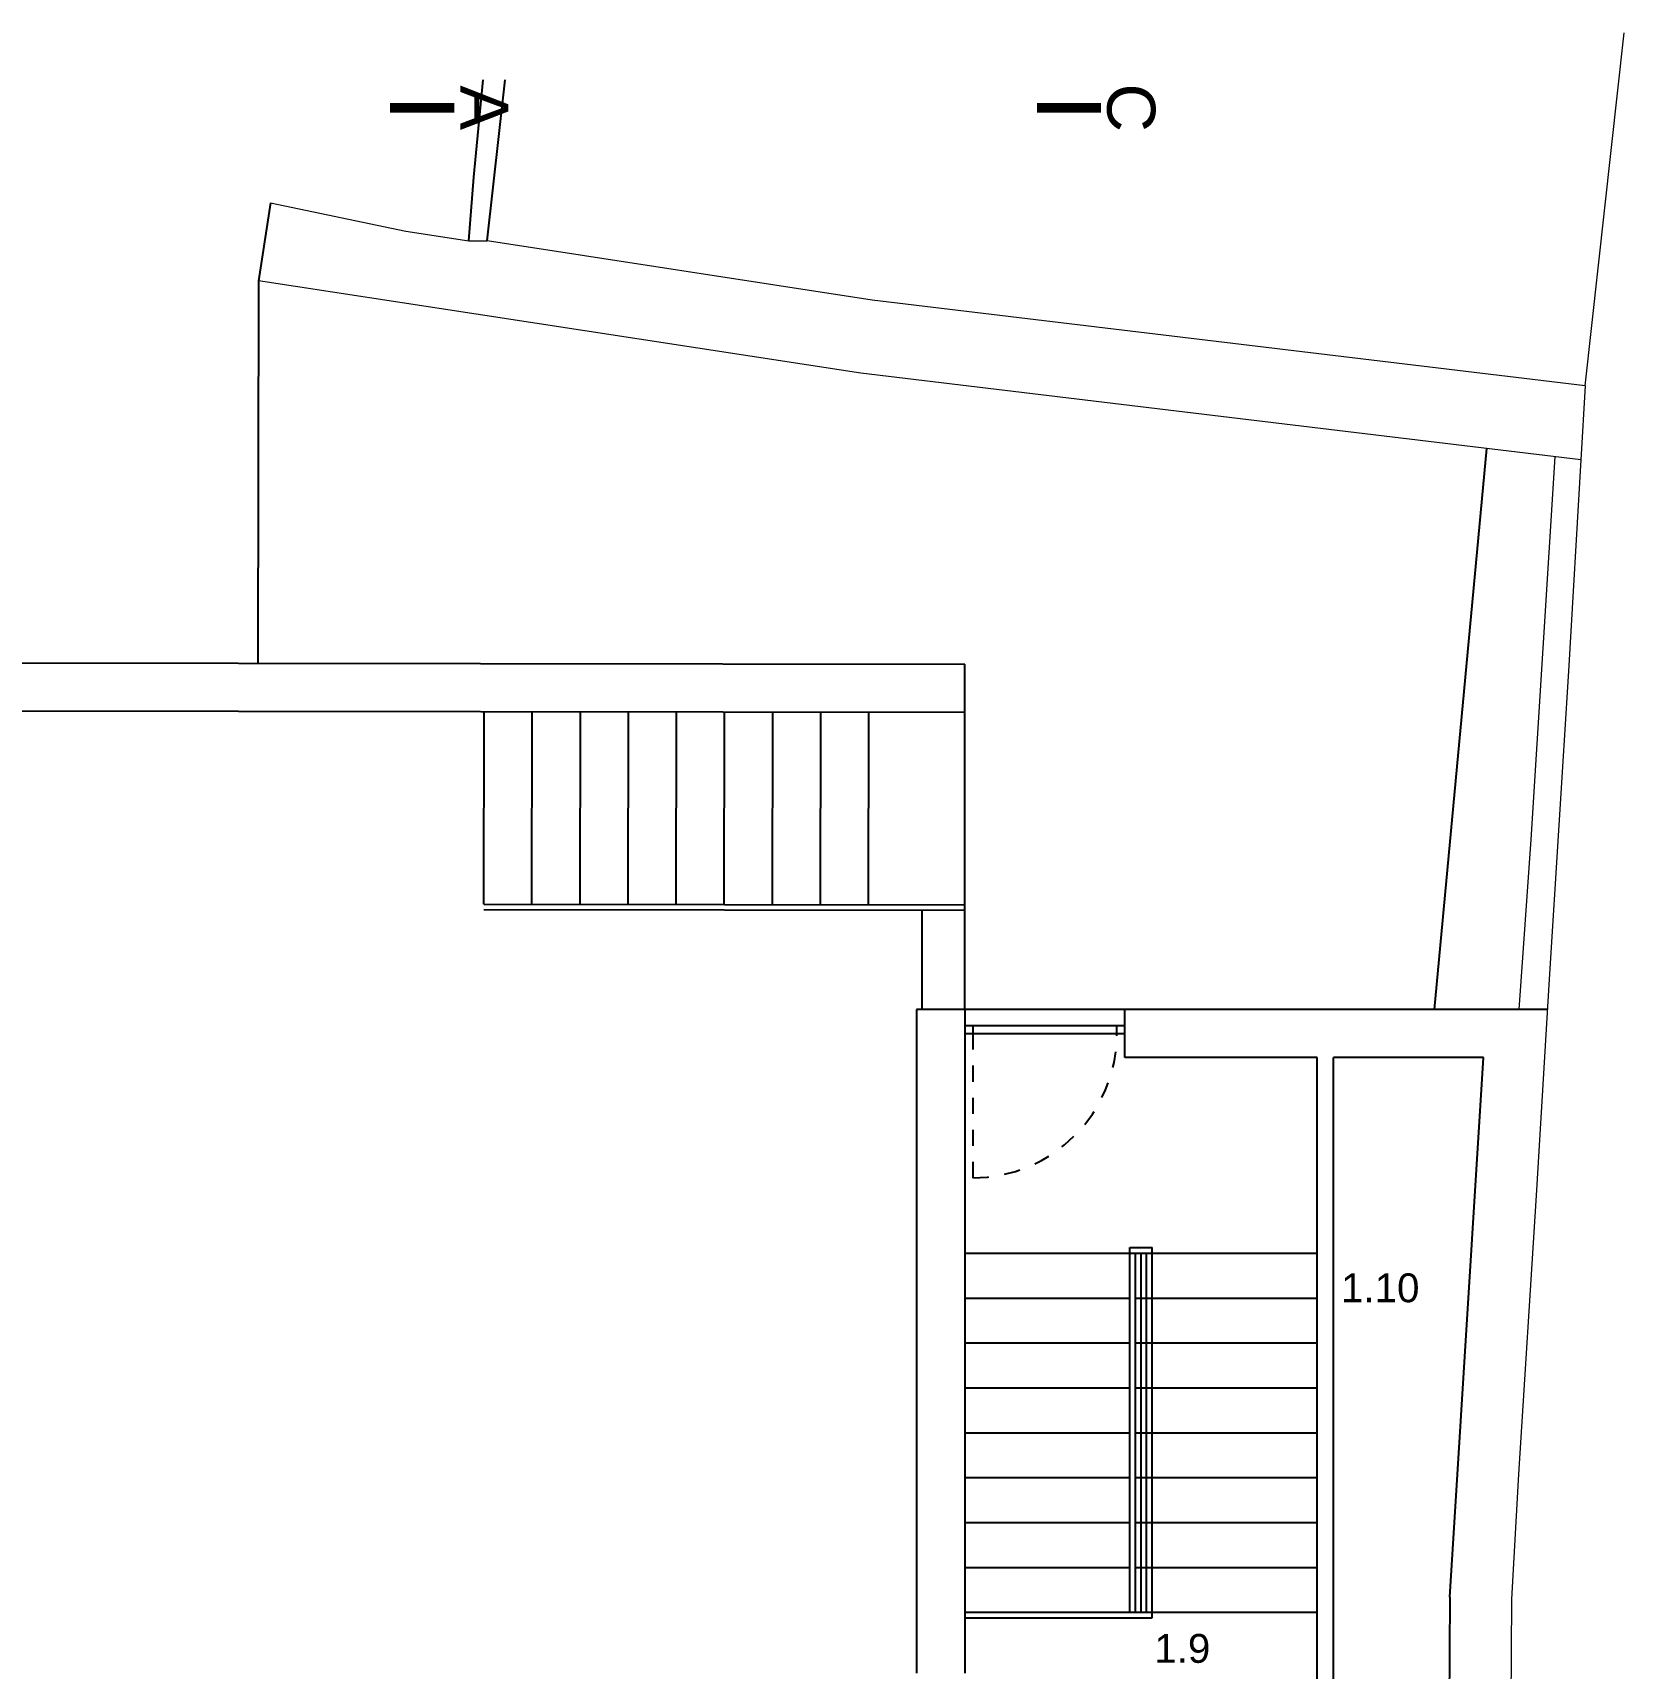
# Model space of a CAD drawing. Header units: millimetres. Extents: x 1778 to 2471, y 1406 to 1876.
# Drawn here: x 1789.61 to 1799.54, y 1631.36 to 1641.56 of the extents above; entities that cross this region are included whole.
import ezdxf
from ezdxf.enums import TextEntityAlignment as Align

# ---------------------------------------------------------------- set-up
doc = ezdxf.new("R2010")
doc.units = ezdxf.units.MM
doc.linetypes.add('HIDDEN', pattern=[9.525, 6.35, -3.175])
for name, color, linetype in [('ARQ_CONSTRUIR_CORTE', 10, 'Continuous'), ('ARQ_CONSTRUIR_VISTA', 30, 'Continuous'), ('ARQ_CONTRUIR_VAOS', 40, 'Continuous'), ('ARQ_EXISNTENTE_VISTA', 9, 'Continuous'), ('ARQ_LINHA_CORTE', 4, 'Continuous')]:
    doc.layers.add(name, color=color, linetype=linetype)
doc.layers.add('construcao', color=6, linetype='Continuous', lineweight=0)
doc.styles.get("Standard").update_dxf_attribs({"font": 'arial.ttf'})

msp = doc.modelspace()

# ---------------------------------------------------------------- linework, layer by layer
at = {"layer": 'ARQ_CONSTRUIR_CORTE'}
for p, q in [((1791.088, 1640.499), (1791.013, 1640.014)), ((1795.42, 1635.468), (1795.12, 1635.468)), ((1795.12, 1635.468), (1795.12, 1631.328)), ((1795.42, 1635.468), (1795.42, 1631.328)), ((1799.054, 1635.468), (1796.42, 1635.468)), ((1796.42, 1635.168), (1796.42, 1635.468)), ((1797.62, 1635.168), (1796.42, 1635.168)), ((1797.62, 1633.308), (1797.62, 1635.168)), ((1798.657, 1635.168), (1797.72, 1635.168)), ((1797.72, 1631.168), (1797.72, 1635.168)), ((1798.446, 1631.803), (1798.657, 1635.168)), ((1797.62, 1631.168), (1797.62, 1633.308)), ((1798.446, 1631.803), (1798.437, 1630.328))]:
    msp.add_line(p, q, dxfattribs=at)
at = {"layer": 'ARQ_CONSTRUIR_VISTA'}
for p, q in [((1791.013, 1640.014), (1791.01, 1637.629)), ((1784.947, 1637.638), (1795.42, 1637.622)), ((1795.42, 1635.468), (1795.42, 1637.622)), ((1782.628, 1637.341), (1795.42, 1637.322)), ((1792.42, 1636.126), (1792.422, 1637.326)), ((1792.72, 1636.126), (1792.722, 1637.326)), ((1793.02, 1636.126), (1793.022, 1637.326)), ((1793.32, 1636.125), (1793.322, 1637.325)), ((1793.62, 1636.125), (1793.622, 1637.325)), ((1793.92, 1636.124), (1793.922, 1637.324)), ((1794.22, 1636.124), (1794.222, 1637.324)), ((1794.52, 1636.123), (1794.522, 1637.323)), ((1794.82, 1636.123), (1794.822, 1637.323)), ((1792.42, 1636.126), (1795.42, 1636.122)), ((1792.42, 1636.091), (1795.42, 1636.087)), ((1795.155, 1635.468), (1795.155, 1636.087)), ((1796.42, 1635.468), (1795.42, 1635.468)), ((1796.45, 1631.708), (1796.45, 1633.983)), ((1796.45, 1633.983), (1796.59, 1633.983)), ((1796.59, 1631.673), (1796.59, 1633.983)), ((1795.42, 1633.948), (1796.52, 1633.948)), ((1796.485, 1631.708), (1796.485, 1633.948)), ((1796.52, 1631.708), (1796.52, 1633.948)), ((1796.52, 1633.948), (1797.62, 1633.948)), ((1796.555, 1631.708), (1796.555, 1633.948)), ((1795.42, 1633.668), (1796.45, 1633.668)), ((1796.485, 1633.668), (1796.52, 1633.668)), ((1796.52, 1633.668), (1797.62, 1633.668)), ((1795.42, 1633.388), (1796.45, 1633.388)), ((1796.485, 1633.388), (1796.52, 1633.388)), ((1796.52, 1633.388), (1797.62, 1633.388)), ((1795.42, 1633.108), (1796.45, 1633.108)), ((1796.485, 1633.108), (1796.52, 1633.108)), ((1796.52, 1633.108), (1797.62, 1633.108)), ((1795.42, 1632.828), (1796.45, 1632.828)), ((1796.485, 1632.828), (1796.52, 1632.828)), ((1796.52, 1632.828), (1797.62, 1632.828)), ((1795.42, 1632.548), (1796.45, 1632.548)), ((1796.485, 1632.548), (1796.52, 1632.548)), ((1796.52, 1632.548), (1797.62, 1632.548)), ((1795.42, 1632.268), (1796.45, 1632.268)), ((1796.485, 1632.268), (1796.52, 1632.268)), ((1796.52, 1632.268), (1797.62, 1632.268)), ((1795.42, 1631.988), (1796.45, 1631.988)), ((1796.485, 1631.988), (1796.52, 1631.988)), ((1796.52, 1631.988), (1797.62, 1631.988)), ((1795.42, 1631.708), (1797.62, 1631.708)), ((1795.42, 1631.673), (1796.59, 1631.673))]:
    msp.add_line(p, q, dxfattribs=at)
at = {"layer": 'ARQ_CONTRUIR_VAOS'}
for p, q in [((1795.42, 1635.368), (1796.42, 1635.368)), ((1795.42, 1635.318), (1796.42, 1635.318)), ((1795.47, 1635.368), (1795.47, 1635.318)), ((1796.37, 1635.318), (1796.37, 1635.368))]:
    msp.add_line(p, q, dxfattribs=at)
at = {"layer": 'ARQ_CONTRUIR_VAOS', "linetype": 'HIDDEN', "ltscale": 0.01}
msp.add_line((1795.47, 1635.318), (1795.47, 1634.418), dxfattribs=at)
msp.add_arc((1795.47, 1635.318), 0.9, 270, 0, dxfattribs=at)
at = {"layer": 'ARQ_EXISNTENTE_VISTA'}
for p, q in [((1792.358, 1640.66), (1792.416, 1641.266)), ((1792.441, 1640.262), (1792.552, 1641.266)), ((1792.326, 1640.263), (1792.358, 1640.66)), ((1798.352, 1635.468), (1798.677, 1638.967))]:
    msp.add_line(p, q, dxfattribs=at)
at = {"layer": 'ARQ_LINHA_CORTE'}
for points in [[(1792.235, 1641.093, 0.06, 0.06, 0), (1791.835, 1641.093, 0, 0, 0), (1791.835, 1639.593, 0, 0, 0)], [(1796.271, 1641.093, 0.06, 0.06, 0), (1795.871, 1641.093, 0, 0, 0), (1795.871, 1639.593, 0, 0, 0)]]:
    msp.add_lwpolyline(points, format="xyseb", dxfattribs=at)
at = {"layer": 'construcao', "linetype": 'Continuous', "lineweight": 9}
for p, q in [((1799.292, 1639.358), (1799.535, 1641.561)), ((1791.088, 1640.499), (1791.933, 1640.323)), ((1791.933, 1640.323), (1792.326, 1640.263)), ((1792.326, 1640.263), (1792.441, 1640.262)), ((1794.842, 1639.893), (1792.441, 1640.262)), ((1792.371, 1639.806), (1791.013, 1640.014)), ((1799.292, 1639.358), (1794.842, 1639.893)), ((1794.772, 1639.437), (1792.371, 1639.806)), ((1799.265, 1638.896), (1794.772, 1639.437)), ((1799.292, 1639.358), (1799.265, 1638.896)), ((1798.954, 1636.529), (1799.103, 1638.916)), ((1799.265, 1638.896), (1799.188, 1637.578)), ((1799.188, 1637.578), (1799.066, 1635.658)), ((1798.879, 1635.468), (1798.954, 1636.529)), ((1799.066, 1635.658), (1798.985, 1634.307)), ((1798.985, 1634.307), (1798.876, 1632.57)), ((1798.876, 1632.57), (1798.831, 1631.791)), ((1798.831, 1631.791), (1798.823, 1630.589))]:
    msp.add_line(p, q, dxfattribs=at)

# ---------------------------------------------------------------- texts
at = {"layer": 'ARQ_CONSTRUIR_VISTA'}
for s, p in [('1.10', (1797.768, 1633.642)), ('1.9', (1796.603, 1631.393))]:
    msp.add_text(s, height=0.18, dxfattribs=at).set_placement(p)
at = {"layer": 'ARQ_LINHA_CORTE'}
for s, p in [('A', (1792.273, 1641.093)), ('C', (1796.309, 1641.093))]:
    msp.add_text(s, height=0.3, rotation=270, dxfattribs=at).set_placement(p, align=Align.CENTER)

doc.saveas('drawing.dxf')
